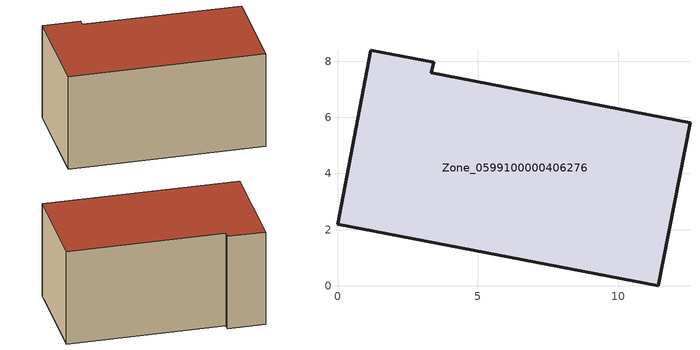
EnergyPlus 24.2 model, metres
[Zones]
Zone_0599100000406276
 floor ground (C_G): 11.43,0 0,2.19 1.19,8.39 3.42,7.96 3.34,7.59 12.55,5.81 z0
 wall outside (C_F): 3.42,7.96 1.19,8.39 0,2.19 11.43,0 12.55,5.81 3.34,7.59 3.42,7.96 z0:6.03
 roof outside (C_R): 12.55,5.81 3.34,7.59 3.42,7.96 1.19,8.39 0,2.19 11.43,0 z6.03
[BUILDING]
Pand.0599100000406276: North Axis=0; Terrain=City; Loads Convergence Tolerance Value=0.04; Temperature Convergence Tolerance Value=0.4; Solar Distribution=FullExterior; Maximum Number of Warmup Days=25; Minimum Number of Warmup Days=1
[Site:Location]
Rotterdam.The.Hague.AP_ZH_NLD Design_Conditions: Latitude=51.96; Longitude=4.45; Time Zone=1; Elevation=-4.5
[SITE:GROUNDTEMPERATURE:BUILDINGSURFACE]
18, 18, 18, 18, 18, 18, 18, 18, 18, 18, 18, 18
[MATERIAL] Thermal Absorptance=0.9; Solar Absorptance=0.7; Visible Absorptance=0.7
Name | Roughness | Thickness | Conductivity | Density | Specific Heat
G.TC.1992-2005 | MediumSmooth | 0.15 | 0.06 | 540 | 1210
F.TC.1992-2005 | Rough | 0.3 | 0.12 | 1920 | 840
R.TC.1992-2005 | MediumRough | 0.2 | 0.08 | 1500 | 1000
[CONSTRUCTION]
C_G: G.TC.1992-2005
C_F: F.TC.1992-2005
C_R: R.TC.1992-2005
[ZONE]
Zone_0599100000406276: Type=1; Multiplier=1; Ceiling Height=Autocalculate; Volume=Autocalculate; Floor Area=autocalculate; Part of Total Floor Area=Yes
[ZONEINFILTRATION:DESIGNFLOWRATE]
Infil_Zone_0599100000406276: Zone or ZoneList or Space or SpaceList=Zone_0599100000406276; Schedule=AlwaysOn; Design Flow Rate Calculation Method=Flow/Area; Flow Rate per Floor Area=0.0015; Constant Term Coefficient=1; Temperature Term Coefficient=0; Velocity Term Coefficient=0; Velocity Squared Term Coefficient=0
[HVACTEMPLATE:ZONE:IDEALLOADSAIRSYSTEM]
Zone_0599100000406276: Maximum Heating Supply Air Temperature=50; Minimum Cooling Supply Air Temperature=13; Maximum Heating Supply Air Humidity Ratio=0.0156; Minimum Cooling Supply Air Humidity Ratio=0.0077; Heating Limit=NoLimit; Cooling Limit=NoLimit; Dehumidification Control Type=ConstantSensibleHeatRatio; Cooling Sensible Heat Ratio=0.7; Dehumidification Setpoint=60; Humidification Control Type=None; Humidification Setpoint=30; Outdoor Air Method=None; Outdoor Air Flow Rate per Person=0.00944; Outdoor Air Flow Rate per Zone Floor Area=0; Outdoor Air Flow Rate per Zone=0; Demand Controlled Ventilation Type=None; Outdoor Air Economizer Type=NoEconomizer; Heat Recovery Type=None; Sensible Heat Recovery Effectiveness=0.7; Latent Heat Recovery Effectiveness=0.65
[ZONECONTROL:THERMOSTAT]
ThermostatControl_Zone_0599100000406276: Zone or ZoneList=Zone_0599100000406276; Control Type Schedule=DualSetpointControlType; Control 1=Thermostat_Zone_0599100000406276; Temperature Difference Between Cutout And Setpoint=0
[THERMOSTATSETPOINT:DUALSETPOINT]
Thermostat_Zone_0599100000406276: Heating Setpoint Temperature Schedule=HeatingSetpoint_Zone_0599100000406276; Cooling Setpoint Temperature Schedule=CoolingSetpoint_Zone_0599100000406276
[SCHEDULE:COMPACT]
HeatingSetpoint_Zone_0599100000406276: Through: 12/31, For: AllDays, Until: 24:00, 21
CoolingSetpoint_Zone_0599100000406276: Through: 12/31, For: AllDays, Until: 24:00, 24
DualSetpointControlType: Through: 12/31, For: AllDays, Until: 24:00, 4
AlwaysOn: Through: 12/31, For: AllDays, Until: 24:00, 1
